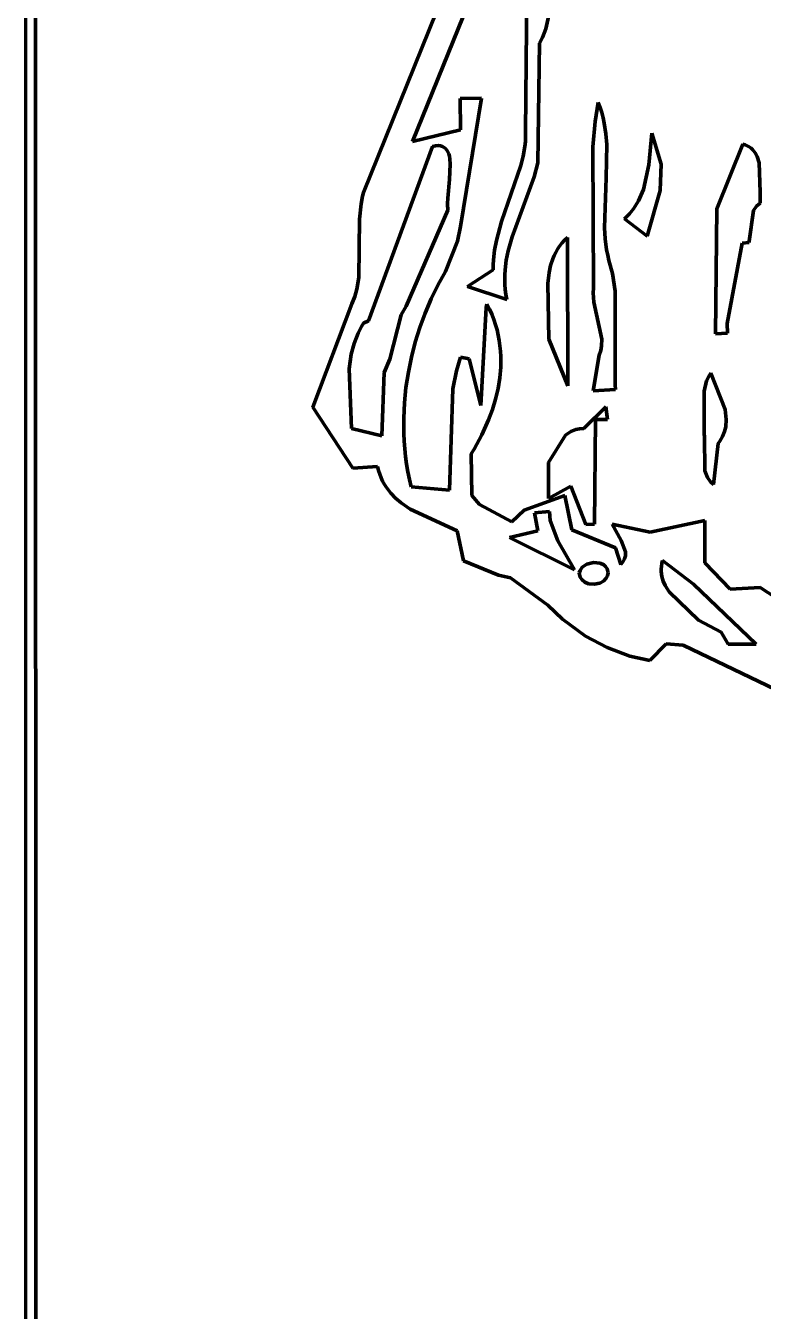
# Model space of a CAD drawing. Header units: millimetres. Extents: x 0 to 7.9, y 0 to 11.
# Drawn here: x 0 to 1.05, y 4.724 to 6.554 of the extents above; entities that cross this region are included whole.
import ezdxf

# ---------------------------------------------------------------- set-up
doc = ezdxf.new("R2010")
doc.units = ezdxf.units.MM
doc.layers.add('color#020202ff', color=7, linetype='CONTINUOUS', lineweight=100)
doc.layers.add('color#ffffffff', color=7, linetype='CONTINUOUS', lineweight=100)

msp = doc.modelspace()

# ---------------------------------------------------------------- linework, layer by layer
at = {"layer": 'color#020202ff'}
for p, q in [((0, 0), (0, 11.0278)), ((0.0134, 11.0278), (0.0151, 0.0128)), ((0.7114, 6.4035), (0.713, 6.6112)), ((0.4808, 6.3169), (0.5955, 6.6011)), ((0.6226, 6.5674), (0.5503, 6.3896)), ((0.7438, 6.5671), (0.74, 6.55)), ((0.7353, 6.5376), (0.7311, 6.5296)), ((0.74, 6.55), (0.7353, 6.5376)), ((0.7311, 6.5296), (0.7289, 6.3593)), ((0.6184, 6.4507), (0.6486, 6.451)), ((0.6187, 6.406), (0.6184, 6.4507)), ((0.6486, 6.451), (0.6185, 6.2683)), ((0.8105, 6.4181), (0.8148, 6.4452)), ((0.8148, 6.4452), (0.8175, 6.4379)), ((0.8175, 6.4379), (0.8198, 6.4306)), ((0.8198, 6.4306), (0.8217, 6.4231)), ((0.8071, 6.3818), (0.8105, 6.4181)), ((0.8217, 6.4231), (0.8233, 6.4156)), ((0.8233, 6.4156), (0.8256, 6.4004)), ((0.5503, 6.3896), (0.6187, 6.406)), ((0.7103, 6.3824), (0.711, 6.3894)), ((0.711, 6.3894), (0.7114, 6.3964)), ((0.7114, 6.3964), (0.7114, 6.4035)), ((0.8256, 6.4004), (0.8268, 6.385)), ((0.8869, 6.3561), (0.8911, 6.4015)), ((0.8911, 6.4015), (0.9041, 6.3574)), ((0.5788, 6.3824), (0.4877, 6.1341)), ((0.5831, 6.3833), (0.5788, 6.3824)), ((0.5868, 6.3836), (0.5831, 6.3833)), ((0.5901, 6.3833), (0.5868, 6.3836)), ((0.593, 6.3824), (0.5901, 6.3833)), ((0.5955, 6.3811), (0.593, 6.3824)), ((0.5976, 6.3794), (0.5955, 6.3811)), ((0.5994, 6.3772), (0.5976, 6.3794)), ((0.6008, 6.3746), (0.5994, 6.3772)), ((0.602, 6.3717), (0.6008, 6.3746)), ((0.6029, 6.3684), (0.602, 6.3717)), ((0.708, 6.3687), (0.7103, 6.3824)), ((0.8078, 6.1805), (0.8071, 6.3818)), ((0.8268, 6.385), (0.8262, 6.3378)), ((0.9837, 6.2936), (1.0204, 6.3858)), ((1.0204, 6.3858), (1.0238, 6.3847)), ((1.0238, 6.3847), (1.0269, 6.3834)), ((1.0269, 6.3834), (1.0297, 6.3819)), ((1.0297, 6.3819), (1.0322, 6.3801)), ((1.0322, 6.3801), (1.0345, 6.3781)), ((1.0345, 6.3781), (1.0382, 6.3734)), ((1.0382, 6.3734), (1.041, 6.3681)), ((0.6035, 6.3649), (0.6029, 6.3684)), ((0.6031, 6.3351), (0.6042, 6.3571)), ((0.6042, 6.3571), (0.6035, 6.3649)), ((0.6773, 6.2754), (0.7048, 6.3551)), ((0.7048, 6.3551), (0.708, 6.3687)), ((0.7289, 6.3593), (0.7237, 6.3392)), ((0.879, 6.3212), (0.8869, 6.3561)), ((0.9041, 6.3574), (0.9031, 6.3197)), ((1.041, 6.3681), (1.0437, 6.359)), ((1.0437, 6.359), (1.0451, 6.3174)), ((0.6006, 6.3086), (0.6031, 6.3351)), ((0.7237, 6.3392), (0.6924, 6.2537)), ((0.8262, 6.3378), (0.8238, 6.2663)), ((0.4794, 6.3115), (0.4808, 6.3169)), ((0.8719, 6.305), (0.879, 6.3212)), ((0.9031, 6.3197), (0.8845, 6.2548)), ((1.0451, 6.3174), (1.0454, 6.3017)), ((0.4752, 6.2787), (0.4773, 6.3007)), ((0.4773, 6.3007), (0.4794, 6.3115)), ((0.6002, 6.301), (0.6006, 6.3086)), ((0.6003, 6.2975), (0.6002, 6.301)), ((0.6005, 6.2944), (0.6003, 6.2975)), ((0.8648, 6.2935), (0.8719, 6.305)), ((1.0402, 6.2976), (1.0356, 6.291)), ((1.0454, 6.3017), (1.0402, 6.2976)), ((0.4739, 6.1956), (0.4752, 6.2787)), ((0.5414, 6.1549), (0.6009, 6.2916)), ((0.6009, 6.2916), (0.6005, 6.2944)), ((0.8522, 6.2794), (0.859, 6.2863)), ((0.8845, 6.2548), (0.8522, 6.2794)), ((0.859, 6.2863), (0.8648, 6.2935)), ((0.9818, 6.1158), (0.9837, 6.2936)), ((1.0356, 6.291), (1.0297, 6.2474)), ((0.6185, 6.2683), (0.6143, 6.2474)), ((0.6698, 6.2485), (0.6773, 6.2754)), ((0.8238, 6.2663), (0.8248, 6.2507)), ((0.6143, 6.2474), (0.5972, 6.2043)), ((0.6672, 6.2348), (0.6698, 6.2485)), ((0.6924, 6.2537), (0.6867, 6.2338)), ((0.7598, 6.2405), (0.7631, 6.2447)), ((0.7631, 6.2447), (0.7667, 6.2488)), ((0.7667, 6.2488), (0.7708, 6.2528)), ((0.7708, 6.2528), (0.7714, 6.0415)), ((0.8248, 6.2507), (0.8267, 6.2352)), ((1.0198, 6.2445), (0.9982, 6.1303)), ((1.0293, 6.2454), (1.0198, 6.2445)), ((1.0297, 6.2474), (1.0293, 6.2454)), ((0.6657, 6.2209), (0.6672, 6.2348)), ((0.6867, 6.2338), (0.6839, 6.2203)), ((0.75, 6.2223), (0.752, 6.227)), ((0.752, 6.227), (0.7542, 6.2316)), ((0.7542, 6.2316), (0.7568, 6.2361)), ((0.7568, 6.2361), (0.7598, 6.2405)), ((0.8267, 6.2352), (0.8282, 6.2275)), ((0.8282, 6.2275), (0.8299, 6.2199)), ((0.6286, 6.183), (0.6654, 6.2068)), ((0.6654, 6.2139), (0.6657, 6.2209)), ((0.6654, 6.2068), (0.6654, 6.2139)), ((0.6821, 6.2067), (0.6817, 6.1998)), ((0.6839, 6.2203), (0.6821, 6.2067)), ((0.7447, 6.2027), (0.7468, 6.2127)), ((0.7468, 6.2127), (0.75, 6.2223)), ((0.8299, 6.2199), (0.8349, 6.2014)), ((0.4711, 6.1794), (0.4739, 6.1956)), ((0.5972, 6.2043), (0.5867, 6.185)), ((0.6817, 6.1998), (0.6816, 6.1928)), ((0.6816, 6.1928), (0.6818, 6.1858)), ((0.7429, 6.1873), (0.7447, 6.2027)), ((0.7446, 6.1079), (0.7429, 6.1873)), ((0.8349, 6.2014), (0.8389, 6.1764)), ((0.4682, 6.1687), (0.4711, 6.1794)), ((0.5867, 6.185), (0.5772, 6.1653)), ((0.6848, 6.1644), (0.6286, 6.183)), ((0.6818, 6.1858), (0.6824, 6.1788)), ((0.6824, 6.1788), (0.6834, 6.1716)), ((0.6834, 6.1716), (0.6848, 6.1644)), ((0.8073, 6.1738), (0.8078, 6.1805)), ((0.8085, 6.1605), (0.8073, 6.1738)), ((0.8389, 6.1764), (0.839, 6.0428)), ((0.4085, 6.0113), (0.4642, 6.1582)), ((0.4642, 6.1582), (0.4682, 6.1687)), ((0.5344, 6.1428), (0.5414, 6.1549)), ((0.5772, 6.1653), (0.5686, 6.1451)), ((0.6478, 6.0134), (0.6553, 6.1529)), ((0.6553, 6.1529), (0.6564, 6.1578)), ((0.6564, 6.1578), (0.66, 6.1506)), ((0.66, 6.1506), (0.6632, 6.1434)), ((0.82, 6.1081), (0.8085, 6.1605)), ((0.4877, 6.1341), (0.4808, 6.1307)), ((0.518, 6.0794), (0.5344, 6.1428)), ((0.5686, 6.1451), (0.561, 6.1245)), ((0.6632, 6.1434), (0.6661, 6.136)), ((0.6661, 6.136), (0.6686, 6.1286)), ((0.4731, 6.1164), (0.4673, 6.1016)), ((0.478, 6.126), (0.4731, 6.1164)), ((0.4808, 6.1307), (0.478, 6.126)), ((0.561, 6.1245), (0.5544, 6.1035)), ((0.6686, 6.1286), (0.6707, 6.1212)), ((0.6707, 6.1212), (0.6724, 6.1137)), ((0.9988, 6.1167), (0.9818, 6.1158)), ((0.9982, 6.1303), (0.9988, 6.1167)), ((0.4673, 6.1016), (0.4633, 6.0864)), ((0.5544, 6.1035), (0.5489, 6.0823)), ((0.6724, 6.1137), (0.6738, 6.1062)), ((0.6738, 6.1062), (0.6749, 6.0986)), ((0.6749, 6.0986), (0.6756, 6.091)), ((0.7714, 6.0415), (0.7446, 6.1079)), ((0.8183, 6.0918), (0.8196, 6.0983)), ((0.8196, 6.0983), (0.82, 6.1081)), ((0.4633, 6.0864), (0.4603, 6.0657)), ((0.5099, 6.0603), (0.518, 6.0794)), ((0.5489, 6.0823), (0.5445, 6.0608)), ((0.6129, 6.063), (0.6186, 6.0822)), ((0.6186, 6.0822), (0.631, 6.08)), ((0.631, 6.08), (0.6478, 6.0134)), ((0.6756, 6.091), (0.676, 6.0834)), ((0.676, 6.0834), (0.6759, 6.0681)), ((0.8073, 6.0343), (0.8161, 6.0852)), ((0.8161, 6.0852), (0.8183, 6.0918)), ((0.4603, 6.0657), (0.4638, 5.9809)), ((0.5066, 5.9704), (0.5099, 6.0603)), ((0.5445, 6.0608), (0.5411, 6.0392)), ((0.6078, 6.0373), (0.6129, 6.063)), ((0.6759, 6.0681), (0.6745, 6.0529)), ((0.9731, 6.0567), (0.9749, 6.0594)), ((0.9749, 6.0594), (0.9953, 6.0079)), ((0.6745, 6.0529), (0.6721, 6.0378)), ((0.839, 6.0428), (0.8392, 6.0365)), ((0.9653, 6.034), (0.9689, 6.0485)), ((0.9689, 6.0485), (0.9731, 6.0567)), ((0.5411, 6.0392), (0.5389, 6.0174)), ((0.603, 5.8929), (0.6078, 6.0373)), ((0.6686, 6.0227), (0.6642, 6.0079)), ((0.6721, 6.0378), (0.6686, 6.0227)), ((0.8392, 6.0365), (0.8073, 6.0343)), ((0.9656, 5.9723), (0.9653, 6.034)), ((0.4654, 5.9241), (0.4085, 6.0113)), ((0.5389, 6.0174), (0.5379, 5.9955)), ((0.6642, 6.0079), (0.6588, 5.9933)), ((0.7942, 5.9807), (0.8257, 6.0116)), ((0.8257, 6.0116), (0.8278, 5.9938)), ((0.9953, 6.0079), (0.9969, 5.9937)), ((0.5379, 5.9955), (0.5381, 5.9736)), ((0.6588, 5.9933), (0.6492, 5.9719)), ((0.8108, 5.9938), (0.8094, 5.8448)), ((0.8278, 5.9938), (0.8108, 5.9938)), ((0.9969, 5.9937), (0.9961, 5.9832)), ((0.4638, 5.9809), (0.5066, 5.9704)), ((0.5381, 5.9736), (0.5386, 5.9627)), ((0.6492, 5.9719), (0.638, 5.9515)), ((0.7441, 5.9322), (0.7681, 5.9712)), ((0.7681, 5.9712), (0.7759, 5.9767)), ((0.7759, 5.9767), (0.783, 5.9795)), ((0.783, 5.9795), (0.7883, 5.9805)), ((0.7883, 5.9805), (0.7942, 5.9807)), ((0.9659, 5.9698), (0.9656, 5.9723)), ((0.9666, 5.9204), (0.9659, 5.9698)), ((0.9916, 5.9695), (0.9876, 5.9628)), ((0.9943, 5.9763), (0.9916, 5.9695)), ((0.9961, 5.9832), (0.9943, 5.9763)), ((0.5386, 5.9627), (0.5394, 5.9518)), ((0.5394, 5.9518), (0.5406, 5.9409)), ((0.638, 5.9515), (0.634, 5.9449)), ((0.9852, 5.9596), (0.9786, 5.9011)), ((0.9876, 5.9628), (0.9852, 5.9596)), ((0.5406, 5.9409), (0.5421, 5.93)), ((0.634, 5.9449), (0.6348, 5.8852)), ((0.744, 5.8813), (0.7441, 5.9322)), ((0.5006, 5.9266), (0.4654, 5.9241)), ((0.502, 5.921), (0.5006, 5.9266)), ((0.5037, 5.9157), (0.502, 5.921)), ((0.5056, 5.9106), (0.5037, 5.9157)), ((0.5421, 5.93), (0.5439, 5.9191)), ((0.5439, 5.9191), (0.546, 5.9083)), ((0.9701, 5.9111), (0.9666, 5.9204)), ((0.5079, 5.9057), (0.5056, 5.9106)), ((0.5104, 5.9011), (0.5079, 5.9057)), ((0.5132, 5.8968), (0.5104, 5.9011)), ((0.5194, 5.8887), (0.5132, 5.8968)), ((0.546, 5.9083), (0.5485, 5.8975)), ((0.5485, 5.8975), (0.603, 5.8929)), ((0.7759, 5.8985), (0.744, 5.8813)), ((0.797, 5.8441), (0.7759, 5.8985)), ((0.9746, 5.9048), (0.9701, 5.9111)), ((0.9786, 5.9011), (0.9746, 5.9048)), ((0.5264, 5.8814), (0.5194, 5.8887)), ((0.5341, 5.8748), (0.5264, 5.8814)), ((0.6348, 5.8852), (0.6457, 5.8728)), ((0.7093, 5.8643), (0.7674, 5.8854)), ((0.7674, 5.8854), (0.7773, 5.8365)), ((0.5469, 5.866), (0.5341, 5.8748)), ((0.614, 5.8352), (0.5469, 5.866)), ((0.6457, 5.8728), (0.6919, 5.8477)), ((0.6919, 5.8477), (0.7093, 5.8643)), ((0.7453, 5.8626), (0.7239, 5.8606)), ((0.7239, 5.8606), (0.7286, 5.8352)), ((0.7463, 5.8499), (0.7453, 5.8626)), ((0.7571, 5.8207), (0.7463, 5.8499)), ((0.8094, 5.8448), (0.797, 5.8441)), ((0.8476, 5.8214), (0.8346, 5.8444)), ((0.8346, 5.8444), (0.8885, 5.8333)), ((0.8885, 5.8333), (0.9664, 5.8498)), ((0.9664, 5.8498), (0.9665, 5.7894)), ((0.6232, 5.7922), (0.614, 5.8352)), ((0.7286, 5.8352), (0.6887, 5.8257)), ((0.6887, 5.8257), (0.7812, 5.7797)), ((0.7773, 5.8365), (0.8394, 5.8108)), ((0.8536, 5.8054), (0.8476, 5.8214)), ((0.7812, 5.7797), (0.7571, 5.8207)), ((0.8394, 5.8108), (0.8467, 5.7872)), ((0.8534, 5.7993), (0.8536, 5.8054)), ((0.6728, 5.7719), (0.6232, 5.7922)), ((0.7983, 5.7878), (0.792, 5.7834)), ((0.8079, 5.7902), (0.7983, 5.7878)), ((0.8176, 5.789), (0.8079, 5.7902)), ((0.8225, 5.7865), (0.8176, 5.789)), ((0.8252, 5.7841), (0.8225, 5.7865)), ((0.8467, 5.7872), (0.85, 5.7912)), ((0.85, 5.7912), (0.8522, 5.7953)), ((0.8522, 5.7953), (0.8534, 5.7993)), ((0.9047, 5.7846), (0.9043, 5.7807)), ((0.9053, 5.7886), (0.9047, 5.7846)), ((0.9063, 5.7927), (0.9053, 5.7886)), ((0.9504, 5.759), (0.9063, 5.7927)), ((0.9665, 5.7894), (1.0024, 5.7519)), ((0.69, 5.7681), (0.6728, 5.7719)), ((0.7432, 5.7292), (0.69, 5.7681)), ((0.7888, 5.7788), (0.7876, 5.7751)), ((0.7876, 5.7751), (0.7879, 5.7728)), ((0.7879, 5.7728), (0.7891, 5.7689)), ((0.792, 5.7834), (0.7888, 5.7788)), ((0.7891, 5.7689), (0.7912, 5.7657)), ((0.8222, 5.7634), (0.8262, 5.7676)), ((0.8273, 5.781), (0.8252, 5.7841)), ((0.8262, 5.7676), (0.828, 5.7711)), ((0.8285, 5.7773), (0.8273, 5.781)), ((0.828, 5.7711), (0.8288, 5.7752)), ((0.8288, 5.7752), (0.8285, 5.7773)), ((0.9043, 5.7807), (0.9043, 5.777)), ((0.9043, 5.777), (0.9051, 5.7699)), ((0.9051, 5.7699), (0.907, 5.7633)), ((0.7912, 5.7657), (0.7955, 5.762)), ((0.7955, 5.762), (0.8009, 5.7597)), ((0.8009, 5.7597), (0.809, 5.7589)), ((0.809, 5.7589), (0.817, 5.7606)), ((0.817, 5.7606), (0.8222, 5.7634)), ((0.907, 5.7633), (0.9098, 5.7571)), ((0.9098, 5.7571), (0.9155, 5.7483)), ((0.9155, 5.7483), (0.9575, 5.7077)), ((1.0397, 5.6736), (0.9504, 5.759)), ((1.0024, 5.7519), (1.0454, 5.7542)), ((1.0454, 5.7542), (1.0887, 5.7257)), ((0.7641, 5.7092), (0.7432, 5.7292)), ((0.7968, 5.6852), (0.7641, 5.7092)), ((0.9575, 5.7077), (0.9896, 5.6907)), ((0.8274, 5.6689), (0.7968, 5.6852)), ((0.9896, 5.6907), (0.9997, 5.6738)), ((0.8599, 5.6568), (0.8274, 5.6689)), ((0.8882, 5.6504), (0.8599, 5.6568)), ((0.9116, 5.6742), (0.8882, 5.6504)), ((0.9355, 5.6723), (0.9116, 5.6742)), ((1.067, 5.6093), (0.9355, 5.6723)), ((0.9997, 5.6738), (1.0397, 5.6736))]:
    msp.add_line(p, q, dxfattribs=at)
at = {"layer": 'color#ffffffff'}
for p, q in [((0.0151, 0.0128), (0.0134, 11.0278)), ((0.713, 6.6112), (0.7114, 6.4035)), ((0.5955, 6.6011), (0.4808, 6.3169)), ((0.5503, 6.3896), (0.6226, 6.5674)), ((0.74, 6.55), (0.7438, 6.5671)), ((0.7311, 6.5296), (0.7353, 6.5376)), ((0.7353, 6.5376), (0.74, 6.55)), ((0.7289, 6.3593), (0.7311, 6.5296)), ((0.6486, 6.451), (0.6184, 6.4507)), ((0.6184, 6.4507), (0.6187, 6.406)), ((0.6185, 6.2683), (0.6486, 6.451)), ((0.8148, 6.4452), (0.8105, 6.4181)), ((0.8175, 6.4379), (0.8148, 6.4452)), ((0.8198, 6.4306), (0.8175, 6.4379)), ((0.8217, 6.4231), (0.8198, 6.4306)), ((0.8105, 6.4181), (0.8071, 6.3818)), ((0.8233, 6.4156), (0.8217, 6.4231)), ((0.8256, 6.4004), (0.8233, 6.4156)), ((0.6187, 6.406), (0.5503, 6.3896)), ((0.711, 6.3894), (0.7103, 6.3824)), ((0.7114, 6.3964), (0.711, 6.3894)), ((0.7114, 6.4035), (0.7114, 6.3964)), ((0.8268, 6.385), (0.8256, 6.4004)), ((0.8911, 6.4015), (0.8869, 6.3561)), ((0.9041, 6.3574), (0.8911, 6.4015)), ((0.4877, 6.1341), (0.5788, 6.3824)), ((0.5788, 6.3824), (0.5831, 6.3833)), ((0.5831, 6.3833), (0.5868, 6.3836)), ((0.5868, 6.3836), (0.5901, 6.3833)), ((0.5901, 6.3833), (0.593, 6.3824)), ((0.593, 6.3824), (0.5955, 6.3811)), ((0.5955, 6.3811), (0.5976, 6.3794)), ((0.5976, 6.3794), (0.5994, 6.3772)), ((0.5994, 6.3772), (0.6008, 6.3746)), ((0.6008, 6.3746), (0.602, 6.3717)), ((0.602, 6.3717), (0.6029, 6.3684)), ((0.7103, 6.3824), (0.708, 6.3687)), ((0.8071, 6.3818), (0.8078, 6.1805)), ((0.8262, 6.3378), (0.8268, 6.385)), ((1.0204, 6.3858), (0.9837, 6.2936)), ((1.0238, 6.3847), (1.0204, 6.3858)), ((1.0269, 6.3834), (1.0238, 6.3847)), ((1.0297, 6.3819), (1.0269, 6.3834)), ((1.0322, 6.3801), (1.0297, 6.3819)), ((1.0345, 6.3781), (1.0322, 6.3801)), ((1.0382, 6.3734), (1.0345, 6.3781)), ((1.041, 6.3681), (1.0382, 6.3734)), ((0.6029, 6.3684), (0.6035, 6.3649)), ((0.6042, 6.3571), (0.6031, 6.3351)), ((0.6035, 6.3649), (0.6042, 6.3571)), ((0.7048, 6.3551), (0.6773, 6.2754)), ((0.708, 6.3687), (0.7048, 6.3551)), ((0.7237, 6.3392), (0.7289, 6.3593)), ((0.8869, 6.3561), (0.879, 6.3212)), ((0.9031, 6.3197), (0.9041, 6.3574)), ((1.0437, 6.359), (1.041, 6.3681)), ((1.0451, 6.3174), (1.0437, 6.359)), ((0.6031, 6.3351), (0.6006, 6.3086)), ((0.6924, 6.2537), (0.7237, 6.3392)), ((0.8238, 6.2663), (0.8262, 6.3378)), ((0.4808, 6.3169), (0.4794, 6.3115)), ((0.879, 6.3212), (0.8719, 6.305)), ((0.8845, 6.2548), (0.9031, 6.3197)), ((1.0454, 6.3017), (1.0451, 6.3174)), ((0.4773, 6.3007), (0.4752, 6.2787)), ((0.4794, 6.3115), (0.4773, 6.3007)), ((0.6006, 6.3086), (0.6002, 6.301)), ((0.6002, 6.301), (0.6003, 6.2975)), ((0.6003, 6.2975), (0.6005, 6.2944)), ((0.8719, 6.305), (0.8648, 6.2935)), ((1.0356, 6.291), (1.0402, 6.2976)), ((1.0402, 6.2976), (1.0454, 6.3017)), ((0.4752, 6.2787), (0.4739, 6.1956)), ((0.6009, 6.2916), (0.5414, 6.1549)), ((0.6005, 6.2944), (0.6009, 6.2916)), ((0.859, 6.2863), (0.8522, 6.2794)), ((0.8522, 6.2794), (0.8845, 6.2548)), ((0.8648, 6.2935), (0.859, 6.2863)), ((0.9837, 6.2936), (0.9818, 6.1158)), ((1.0297, 6.2474), (1.0356, 6.291)), ((0.6143, 6.2474), (0.6185, 6.2683)), ((0.6773, 6.2754), (0.6698, 6.2485)), ((0.8248, 6.2507), (0.8238, 6.2663)), ((0.5972, 6.2043), (0.6143, 6.2474)), ((0.6698, 6.2485), (0.6672, 6.2348)), ((0.6867, 6.2338), (0.6924, 6.2537)), ((0.7631, 6.2447), (0.7598, 6.2405)), ((0.7667, 6.2488), (0.7631, 6.2447)), ((0.7708, 6.2528), (0.7667, 6.2488)), ((0.7714, 6.0415), (0.7708, 6.2528)), ((0.8267, 6.2352), (0.8248, 6.2507)), ((0.9982, 6.1303), (1.0198, 6.2445)), ((1.0198, 6.2445), (1.0293, 6.2454)), ((1.0293, 6.2454), (1.0297, 6.2474)), ((0.6672, 6.2348), (0.6657, 6.2209)), ((0.6839, 6.2203), (0.6867, 6.2338)), ((0.752, 6.227), (0.75, 6.2223)), ((0.7542, 6.2316), (0.752, 6.227)), ((0.7568, 6.2361), (0.7542, 6.2316)), ((0.7598, 6.2405), (0.7568, 6.2361)), ((0.8282, 6.2275), (0.8267, 6.2352)), ((0.8299, 6.2199), (0.8282, 6.2275)), ((0.6654, 6.2068), (0.6286, 6.183)), ((0.6657, 6.2209), (0.6654, 6.2139)), ((0.6654, 6.2139), (0.6654, 6.2068)), ((0.6817, 6.1998), (0.6821, 6.2067)), ((0.6821, 6.2067), (0.6839, 6.2203)), ((0.7468, 6.2127), (0.7447, 6.2027)), ((0.75, 6.2223), (0.7468, 6.2127)), ((0.8349, 6.2014), (0.8299, 6.2199)), ((0.4739, 6.1956), (0.4711, 6.1794)), ((0.5867, 6.185), (0.5972, 6.2043)), ((0.6816, 6.1928), (0.6817, 6.1998)), ((0.6818, 6.1858), (0.6816, 6.1928)), ((0.7447, 6.2027), (0.7429, 6.1873)), ((0.7429, 6.1873), (0.7446, 6.1079)), ((0.8389, 6.1764), (0.8349, 6.2014)), ((0.4711, 6.1794), (0.4682, 6.1687)), ((0.5772, 6.1653), (0.5867, 6.185)), ((0.6286, 6.183), (0.6848, 6.1644)), ((0.6824, 6.1788), (0.6818, 6.1858)), ((0.6834, 6.1716), (0.6824, 6.1788)), ((0.6848, 6.1644), (0.6834, 6.1716)), ((0.8078, 6.1805), (0.8073, 6.1738)), ((0.8073, 6.1738), (0.8085, 6.1605)), ((0.839, 6.0428), (0.8389, 6.1764)), ((0.4642, 6.1582), (0.4085, 6.0113)), ((0.4682, 6.1687), (0.4642, 6.1582)), ((0.5414, 6.1549), (0.5344, 6.1428)), ((0.5686, 6.1451), (0.5772, 6.1653)), ((0.6553, 6.1529), (0.6478, 6.0134)), ((0.6564, 6.1578), (0.6553, 6.1529)), ((0.66, 6.1506), (0.6564, 6.1578)), ((0.6632, 6.1434), (0.66, 6.1506)), ((0.8085, 6.1605), (0.82, 6.1081)), ((0.4808, 6.1307), (0.4877, 6.1341)), ((0.5344, 6.1428), (0.518, 6.0794)), ((0.561, 6.1245), (0.5686, 6.1451)), ((0.6661, 6.136), (0.6632, 6.1434)), ((0.6686, 6.1286), (0.6661, 6.136)), ((0.4673, 6.1016), (0.4731, 6.1164)), ((0.4731, 6.1164), (0.478, 6.126)), ((0.478, 6.126), (0.4808, 6.1307)), ((0.5544, 6.1035), (0.561, 6.1245)), ((0.6707, 6.1212), (0.6686, 6.1286)), ((0.6724, 6.1137), (0.6707, 6.1212)), ((0.9818, 6.1158), (0.9988, 6.1167)), ((0.9988, 6.1167), (0.9982, 6.1303)), ((0.4633, 6.0864), (0.4673, 6.1016)), ((0.5489, 6.0823), (0.5544, 6.1035)), ((0.6738, 6.1062), (0.6724, 6.1137)), ((0.6749, 6.0986), (0.6738, 6.1062)), ((0.6756, 6.091), (0.6749, 6.0986)), ((0.7446, 6.1079), (0.7714, 6.0415)), ((0.8196, 6.0983), (0.8183, 6.0918)), ((0.82, 6.1081), (0.8196, 6.0983)), ((0.4603, 6.0657), (0.4633, 6.0864)), ((0.518, 6.0794), (0.5099, 6.0603)), ((0.5445, 6.0608), (0.5489, 6.0823)), ((0.6186, 6.0822), (0.6129, 6.063)), ((0.631, 6.08), (0.6186, 6.0822)), ((0.6478, 6.0134), (0.631, 6.08)), ((0.676, 6.0834), (0.6756, 6.091)), ((0.6759, 6.0681), (0.676, 6.0834)), ((0.8161, 6.0852), (0.8073, 6.0343)), ((0.8183, 6.0918), (0.8161, 6.0852)), ((0.4638, 5.9809), (0.4603, 6.0657)), ((0.5099, 6.0603), (0.5066, 5.9704)), ((0.5411, 6.0392), (0.5445, 6.0608)), ((0.6129, 6.063), (0.6078, 6.0373)), ((0.6745, 6.0529), (0.6759, 6.0681)), ((0.9749, 6.0594), (0.9731, 6.0567)), ((0.9953, 6.0079), (0.9749, 6.0594)), ((0.6721, 6.0378), (0.6745, 6.0529)), ((0.8392, 6.0365), (0.839, 6.0428)), ((0.9689, 6.0485), (0.9653, 6.034)), ((0.9731, 6.0567), (0.9689, 6.0485)), ((0.5389, 6.0174), (0.5411, 6.0392)), ((0.6078, 6.0373), (0.603, 5.8929)), ((0.6642, 6.0079), (0.6686, 6.0227)), ((0.6686, 6.0227), (0.6721, 6.0378)), ((0.8073, 6.0343), (0.8392, 6.0365)), ((0.9653, 6.034), (0.9656, 5.9723)), ((0.4085, 6.0113), (0.4654, 5.9241)), ((0.5379, 5.9955), (0.5389, 6.0174)), ((0.6588, 5.9933), (0.6642, 6.0079)), ((0.8257, 6.0116), (0.7942, 5.9807)), ((0.8278, 5.9938), (0.8257, 6.0116)), ((0.9969, 5.9937), (0.9953, 6.0079)), ((0.5381, 5.9736), (0.5379, 5.9955)), ((0.6492, 5.9719), (0.6588, 5.9933)), ((0.8094, 5.8448), (0.8108, 5.9938)), ((0.8108, 5.9938), (0.8278, 5.9938)), ((0.9961, 5.9832), (0.9969, 5.9937)), ((0.5066, 5.9704), (0.4638, 5.9809)), ((0.5386, 5.9627), (0.5381, 5.9736)), ((0.638, 5.9515), (0.6492, 5.9719)), ((0.7681, 5.9712), (0.7441, 5.9322)), ((0.7759, 5.9767), (0.7681, 5.9712)), ((0.783, 5.9795), (0.7759, 5.9767)), ((0.7883, 5.9805), (0.783, 5.9795)), ((0.7942, 5.9807), (0.7883, 5.9805)), ((0.9656, 5.9723), (0.9659, 5.9698)), ((0.9659, 5.9698), (0.9666, 5.9204)), ((0.9876, 5.9628), (0.9916, 5.9695)), ((0.9916, 5.9695), (0.9943, 5.9763)), ((0.9943, 5.9763), (0.9961, 5.9832)), ((0.5394, 5.9518), (0.5386, 5.9627)), ((0.5406, 5.9409), (0.5394, 5.9518)), ((0.634, 5.9449), (0.638, 5.9515)), ((0.9786, 5.9011), (0.9852, 5.9596)), ((0.9852, 5.9596), (0.9876, 5.9628)), ((0.5421, 5.93), (0.5406, 5.9409)), ((0.6348, 5.8852), (0.634, 5.9449)), ((0.7441, 5.9322), (0.744, 5.8813)), ((0.4654, 5.9241), (0.5006, 5.9266)), ((0.5006, 5.9266), (0.502, 5.921)), ((0.502, 5.921), (0.5037, 5.9157)), ((0.5037, 5.9157), (0.5056, 5.9106)), ((0.5439, 5.9191), (0.5421, 5.93)), ((0.546, 5.9083), (0.5439, 5.9191)), ((0.9666, 5.9204), (0.9701, 5.9111)), ((0.5056, 5.9106), (0.5079, 5.9057)), ((0.5079, 5.9057), (0.5104, 5.9011)), ((0.5104, 5.9011), (0.5132, 5.8968)), ((0.5132, 5.8968), (0.5194, 5.8887)), ((0.5485, 5.8975), (0.546, 5.9083)), ((0.603, 5.8929), (0.5485, 5.8975)), ((0.744, 5.8813), (0.7759, 5.8985)), ((0.7759, 5.8985), (0.797, 5.8441)), ((0.9701, 5.9111), (0.9746, 5.9048)), ((0.9746, 5.9048), (0.9786, 5.9011)), ((0.5194, 5.8887), (0.5264, 5.8814)), ((0.5264, 5.8814), (0.5341, 5.8748)), ((0.6457, 5.8728), (0.6348, 5.8852)), ((0.7674, 5.8854), (0.7093, 5.8643)), ((0.7773, 5.8365), (0.7674, 5.8854)), ((0.5341, 5.8748), (0.5469, 5.866)), ((0.5469, 5.866), (0.614, 5.8352)), ((0.6919, 5.8477), (0.6457, 5.8728)), ((0.7093, 5.8643), (0.6919, 5.8477)), ((0.7239, 5.8606), (0.7453, 5.8626)), ((0.7286, 5.8352), (0.7239, 5.8606)), ((0.7453, 5.8626), (0.7463, 5.8499)), ((0.7463, 5.8499), (0.7571, 5.8207)), ((0.797, 5.8441), (0.8094, 5.8448)), ((0.8885, 5.8333), (0.8346, 5.8444)), ((0.8346, 5.8444), (0.8476, 5.8214)), ((0.9664, 5.8498), (0.8885, 5.8333)), ((0.9665, 5.7894), (0.9664, 5.8498)), ((0.614, 5.8352), (0.6232, 5.7922)), ((0.6887, 5.8257), (0.7286, 5.8352)), ((0.7812, 5.7797), (0.6887, 5.8257)), ((0.8394, 5.8108), (0.7773, 5.8365)), ((0.8476, 5.8214), (0.8536, 5.8054)), ((0.7571, 5.8207), (0.7812, 5.7797)), ((0.8467, 5.7872), (0.8394, 5.8108)), ((0.8536, 5.8054), (0.8534, 5.7993)), ((0.6232, 5.7922), (0.6728, 5.7719)), ((0.792, 5.7834), (0.7983, 5.7878)), ((0.7983, 5.7878), (0.8079, 5.7902)), ((0.8079, 5.7902), (0.8176, 5.789)), ((0.8176, 5.789), (0.8225, 5.7865)), ((0.8225, 5.7865), (0.8252, 5.7841)), ((0.85, 5.7912), (0.8467, 5.7872)), ((0.8522, 5.7953), (0.85, 5.7912)), ((0.8534, 5.7993), (0.8522, 5.7953)), ((0.9043, 5.7807), (0.9047, 5.7846)), ((0.9047, 5.7846), (0.9053, 5.7886)), ((0.9053, 5.7886), (0.9063, 5.7927)), ((0.9063, 5.7927), (0.9504, 5.759)), ((1.0024, 5.7519), (0.9665, 5.7894)), ((0.6728, 5.7719), (0.69, 5.7681)), ((0.69, 5.7681), (0.7432, 5.7292)), ((0.7876, 5.7751), (0.7888, 5.7788)), ((0.7879, 5.7728), (0.7876, 5.7751)), ((0.7891, 5.7689), (0.7879, 5.7728)), ((0.7888, 5.7788), (0.792, 5.7834)), ((0.7912, 5.7657), (0.7891, 5.7689)), ((0.8262, 5.7676), (0.8222, 5.7634)), ((0.8252, 5.7841), (0.8273, 5.781)), ((0.828, 5.7711), (0.8262, 5.7676)), ((0.8273, 5.781), (0.8285, 5.7773)), ((0.8288, 5.7752), (0.828, 5.7711)), ((0.8285, 5.7773), (0.8288, 5.7752)), ((0.9043, 5.777), (0.9043, 5.7807)), ((0.9051, 5.7699), (0.9043, 5.777)), ((0.907, 5.7633), (0.9051, 5.7699)), ((0.7955, 5.762), (0.7912, 5.7657)), ((0.8009, 5.7597), (0.7955, 5.762)), ((0.809, 5.7589), (0.8009, 5.7597)), ((0.817, 5.7606), (0.809, 5.7589)), ((0.8222, 5.7634), (0.817, 5.7606)), ((0.9098, 5.7571), (0.907, 5.7633)), ((0.9155, 5.7483), (0.9098, 5.7571)), ((0.9575, 5.7077), (0.9155, 5.7483)), ((0.9504, 5.759), (1.0397, 5.6736)), ((1.0454, 5.7542), (1.0024, 5.7519)), ((1.0887, 5.7257), (1.0454, 5.7542)), ((0.7432, 5.7292), (0.7641, 5.7092)), ((0.7641, 5.7092), (0.7968, 5.6852)), ((0.9896, 5.6907), (0.9575, 5.7077)), ((0.7968, 5.6852), (0.8274, 5.6689)), ((0.9997, 5.6738), (0.9896, 5.6907)), ((0.8274, 5.6689), (0.8599, 5.6568)), ((0.8599, 5.6568), (0.8882, 5.6504)), ((0.8882, 5.6504), (0.9116, 5.6742)), ((0.9116, 5.6742), (0.9355, 5.6723)), ((0.9355, 5.6723), (1.067, 5.6093)), ((1.0397, 5.6736), (0.9997, 5.6738))]:
    msp.add_line(p, q, dxfattribs=at)

doc.saveas('drawing.dxf')
